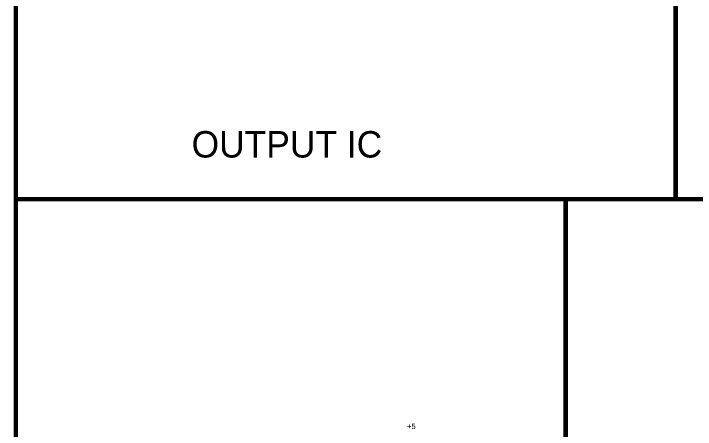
# Model space of a CAD drawing. Header units: inches. Extents: x 0 to 22.3, y 0 to 15.7.
# Drawn here: x 9.98 to 16.18, y 3.91 to 7.69 of the extents above; entities that cross this region are included whole.
import ezdxf

# ---------------------------------------------------------------- set-up
doc = ezdxf.new("R2010")
doc.units = ezdxf.units.IN
doc.header["$MEASUREMENT"] = 0
doc.layers.add('Sheet', color=255, linetype='Continuous')

msp = doc.modelspace()

# ---------------------------------------------------------------- linework, layer by layer
at = {"layer": 'Sheet'}
for points in [[(10.0007, 15.3986, 0.04, 0.04, 0), (10.0007, 0.3006, 0.04, 0.04, 0)], [(16.0001, 11.9995, 0.04, 0.04, 0), (16.0001, 5.9998, 0.04, 0.04, 0)], [(10.0007, 5.9998, 0.04, 0.04, 0), (22.0003, 5.9998, 0.04, 0.04, 0)], [(16.0001, 5.9998, 0.04, 0.04, 0), (15.0002, 5.9998, 0.04, 0.04, 0)], [(15.0002, 5.9998, 0.04, 0.04, 0), (15.0002, 0.3006, 0.04, 0.04, 0)]]:
    msp.add_lwpolyline(points, format="xyseb", dxfattribs=at)

# ---------------------------------------------------------------- texts
for s, height, p in [('OUTPUT IC', 0.24045, (11.5991, 6.379)), ('+5', 0.0495, (13.5582, 3.9109))]:
    msp.add_text(s, height=height, dxfattribs=at).set_placement(p)

doc.saveas('drawing.dxf')
